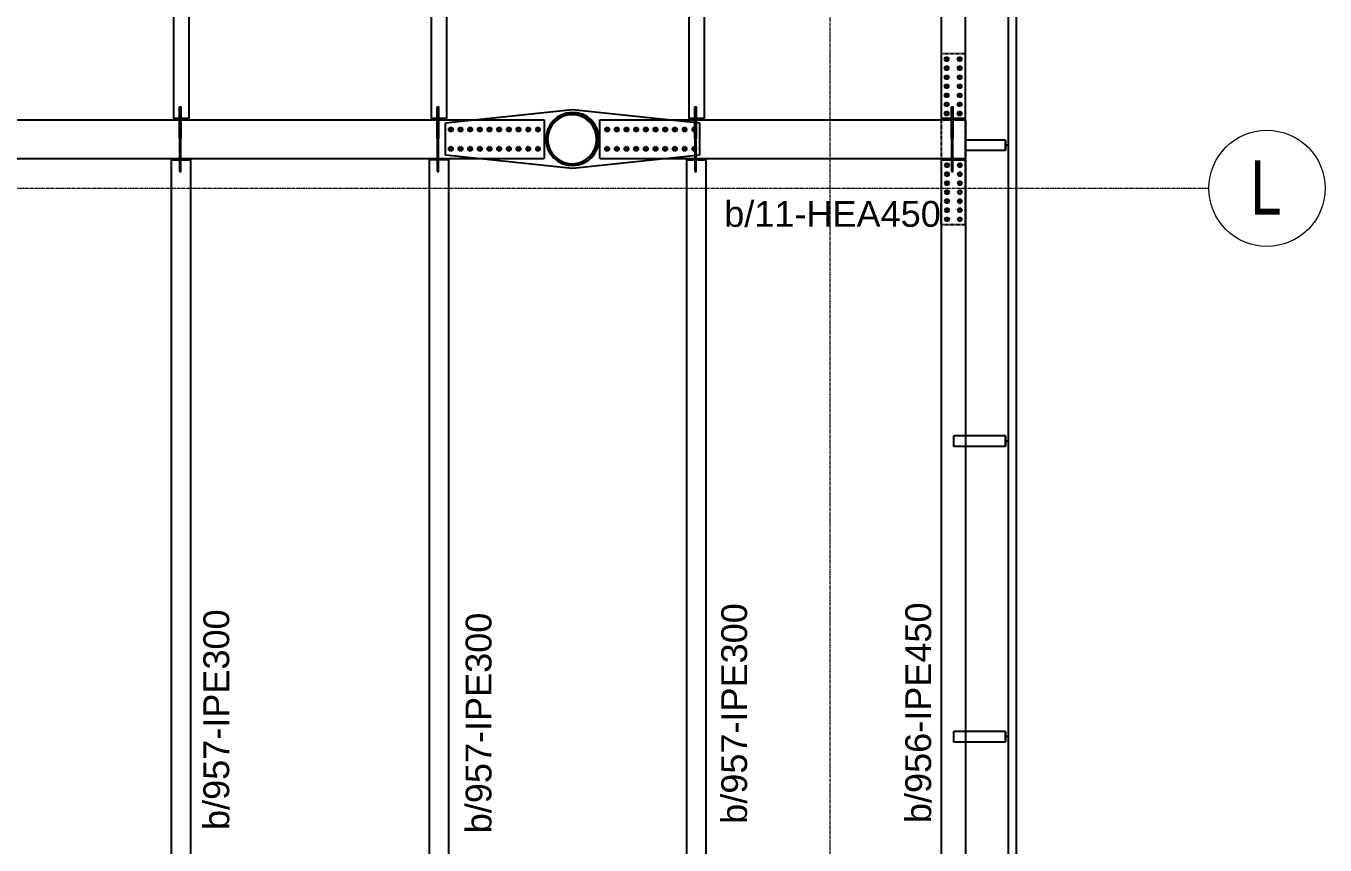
# Model space of a CAD drawing. Header units: millimetres. Extents: x -999 to 93225, y -17477 to 29086.
# Drawn here: x 83162 to 93225, y 12063 to 18407 of the extents above; entities that cross this region are included whole.
import ezdxf
from ezdxf.enums import TextEntityAlignment as Align

# ---------------------------------------------------------------- set-up
doc = ezdxf.new("R2010")
doc.units = ezdxf.units.MM
doc.header["$LTSCALE"] = 0.4
doc.linetypes.add('DXK_LINE_DOT2', pattern=[3.9198, 1.9599, -1.9599])
doc.linetypes.add('Grid Line', pattern=[3.33375, 1.905, -0.47625, 0.47625, -0.47625])
doc.layers.get('0').update_dxf_attribs({"color": 255})
for name, color, linetype, lineweight in [('0-3', 250, 'Continuous', 5), ('E_COLUMNAS-1', 1, 'Continuous', 25), ('E_COLUMNAS-3', 1, 'Continuous', 35), ('E_EJES', 8, 'Continuous', 9), ('E_EJES-1', 8, 'Grid Line', 9), ('E_TEXTO', 3, 'Continuous', 9), ('E_VIGAS-1', 254, 'Continuous', 25), ('E_VIGAS-2', 8, 'Continuous', 25), ('S-COLS-HDLN-1', 52, 'Continuous', 9)]:
    doc.layers.add(name, color=color, linetype=linetype, lineweight=lineweight)
doc.layers.add('P_PLATINA', color=6, linetype='Continuous')
doc.styles.add('Swis721 LtCn BT', font='swisscl.ttf', dxfattribs={"height": 0.42})
doc.styles.add('VERDANA', font='arial.ttf')

# ---------------------------------------------------------------- blocks, each defined once
blk = doc.blocks.new('EST_SFM_VIGA-METALICA-SECCION-C - EST_SFM_VIGA-METALICA-UPN160-1510871-_10_00m_N_E_-NIVEL-3 DOC')
at = {"layer": 'E_VIGAS-1'}
for p, q in [((11.677, 0.018), (-11.69, 0.018)), ((-11.69, -0.047), (11.677, -0.047))]:
    blk.add_line(p, q, dxfattribs=at)
blk = doc.blocks.new('DCTIB_CNI_EST_MOD-1A-FAC_0001_rvt-2-_10_00m_N_E_-NIVEL-3 DOC')
at = {"layer": 'E_VIGAS-1'}
for p, q in [((3.386, 157.954), (3.386, 158.036)), ((3.695, 158.036), (3.386, 158.036)), ((3.695, 158.036), (3.695, 157.954)), ((3.695, 157.954), (3.695, 158.036)), ((3.695, 158.036), (3.695, 158.036)), ((3.695, 158.036), (3.695, 158.008)), ((3.695, 157.998), (3.7, 157.998)), ((3.7, 157.993), (3.695, 157.993)), ((3.7, 157.998), (3.714, 157.998)), ((3.714, 157.993), (3.7, 157.993)), ((3.695, 157.954), (3.386, 157.954)), ((3.695, 157.982), (3.695, 157.954)), ((3.695, 157.954), (3.695, 157.954)), ((3.296, 155.663), (3.296, 155.745)), ((3.695, 155.745), (3.296, 155.745)), ((3.695, 155.745), (3.695, 155.663)), ((3.695, 155.663), (3.695, 155.745)), ((3.695, 155.745), (3.695, 155.745)), ((3.695, 155.745), (3.695, 155.717)), ((3.695, 155.706), (3.7, 155.706)), ((3.7, 155.701), (3.695, 155.701)), ((3.695, 155.691), (3.695, 155.663)), ((3.7, 155.706), (3.714, 155.706)), ((3.714, 155.701), (3.7, 155.701)), ((3.695, 155.663), (3.296, 155.663)), ((3.695, 155.663), (3.695, 155.663)), ((3.296, 153.374), (3.296, 153.456)), ((3.695, 153.456), (3.296, 153.456)), ((3.695, 153.374), (3.296, 153.374)), ((3.695, 153.456), (3.695, 153.374)), ((3.695, 153.374), (3.695, 153.456)), ((3.695, 153.456), (3.695, 153.456)), ((3.695, 153.456), (3.695, 153.428)), ((3.695, 153.418), (3.7, 153.418)), ((3.7, 153.413), (3.695, 153.413)), ((3.695, 153.402), (3.695, 153.374)), ((3.695, 153.374), (3.695, 153.374)), ((3.7, 153.418), (3.714, 153.418)), ((3.714, 153.413), (3.7, 153.413))]:
    blk.add_line(p, q, dxfattribs=at)
for points, knots in [([(3.695, 158.008), (3.695, 158.007), (3.695, 158.006), (3.696, 158.003), (3.696, 158.001), (3.697, 157.999), (3.698, 157.998), (3.7, 157.998), (3.7, 157.998)], [0, 0, 0, 0, 0.142857, 0.285714, 0.428571, 0.571429, 0.785714, 1, 1, 1, 1]), ([(3.7, 157.998), (3.699, 157.998), (3.698, 157.998), (3.697, 158), (3.696, 158.001), (3.696, 158.003), (3.696, 158.004), (3.695, 158.005), (3.695, 158.007), (3.695, 158.008)], [0, 0, 0, 0, 0.285714, 0.428571, 0.571429, 0.678571, 0.732143, 0.785714, 1, 1, 1, 1]), ([(3.695, 157.982), (3.695, 157.983), (3.695, 157.984), (3.696, 157.987), (3.696, 157.989), (3.697, 157.991), (3.698, 157.992), (3.7, 157.993), (3.7, 157.993)], [0, 0, 0, 0, 0.142857, 0.285714, 0.428571, 0.571429, 0.785714, 1, 1, 1, 1]), ([(3.7, 157.993), (3.699, 157.993), (3.698, 157.992), (3.697, 157.991), (3.696, 157.989), (3.696, 157.988), (3.696, 157.987), (3.695, 157.985), (3.695, 157.983), (3.695, 157.982)], [0, 0, 0, 0, 0.285714, 0.428571, 0.571429, 0.678571, 0.732143, 0.785714, 1, 1, 1, 1]), ([(3.695, 155.717), (3.695, 155.716), (3.695, 155.714), (3.696, 155.712), (3.696, 155.71), (3.697, 155.708), (3.698, 155.707), (3.7, 155.706), (3.7, 155.706)], [0, 0, 0, 0, 0.142857, 0.285714, 0.428571, 0.571429, 0.785714, 1, 1, 1, 1]), ([(3.7, 155.706), (3.699, 155.706), (3.698, 155.707), (3.697, 155.708), (3.696, 155.71), (3.696, 155.711), (3.696, 155.712), (3.695, 155.714), (3.695, 155.716), (3.695, 155.717)], [0, 0, 0, 0, 0.285714, 0.428571, 0.571429, 0.678571, 0.732143, 0.785714, 1, 1, 1, 1]), ([(3.695, 155.691), (3.695, 155.691), (3.695, 155.693), (3.696, 155.696), (3.696, 155.698), (3.697, 155.7), (3.698, 155.701), (3.7, 155.701), (3.7, 155.701)], [0, 0, 0, 0, 0.142857, 0.285714, 0.428571, 0.571429, 0.785714, 1, 1, 1, 1]), ([(3.7, 155.701), (3.699, 155.701), (3.698, 155.701), (3.697, 155.699), (3.696, 155.698), (3.696, 155.696), (3.696, 155.695), (3.695, 155.693), (3.695, 155.692), (3.695, 155.691)], [0, 0, 0, 0, 0.285714, 0.428571, 0.571429, 0.678571, 0.732143, 0.785714, 1, 1, 1, 1]), ([(3.695, 153.428), (3.695, 153.428), (3.695, 153.426), (3.696, 153.424), (3.696, 153.421), (3.697, 153.419), (3.698, 153.418), (3.7, 153.418), (3.7, 153.418)], [0, 0, 0, 0, 0.142857, 0.285714, 0.428571, 0.571429, 0.785714, 1, 1, 1, 1]), ([(3.7, 153.418), (3.699, 153.418), (3.698, 153.418), (3.697, 153.42), (3.696, 153.421), (3.696, 153.423), (3.696, 153.424), (3.695, 153.426), (3.695, 153.427), (3.695, 153.428)], [0, 0, 0, 0, 0.285714, 0.428571, 0.571429, 0.678571, 0.732143, 0.785714, 1, 1, 1, 1]), ([(3.695, 153.402), (3.695, 153.403), (3.695, 153.405), (3.696, 153.407), (3.696, 153.409), (3.697, 153.411), (3.698, 153.412), (3.7, 153.413), (3.7, 153.413)], [0, 0, 0, 0, 0.142857, 0.285714, 0.428571, 0.571429, 0.785714, 1, 1, 1, 1]), ([(3.7, 153.413), (3.699, 153.413), (3.698, 153.412), (3.697, 153.411), (3.696, 153.409), (3.696, 153.408), (3.696, 153.407), (3.695, 153.405), (3.695, 153.403), (3.695, 153.402)], [0, 0, 0, 0, 0.285714, 0.428571, 0.571429, 0.678571, 0.732143, 0.785714, 1, 1, 1, 1])]:
    blk.add_open_spline(points, degree=3, knots=knots, dxfattribs=at)
at = {"layer": 'E_VIGAS-1', "rotation": 269.9999999999999}
blk.add_blockref('EST_SFM_VIGA-METALICA-SECCION-C - EST_SFM_VIGA-METALICA-UPN160-1510871-_10_00m_N_E_-NIVEL-3 DOC', (3.762, 153.406), dxfattribs=at)
blk = doc.blocks.new('EST_SFM_VIGA-METALICA-SECCION-H - EST_SFM_VIGA-METALICA_HEA450-2791450-_10_00m_N_E_-NIVEL-3 DOC')
at = {"layer": 'E_VIGAS-2'}
for p, q in [((-4.634, -0.15), (-4.634, 0.15)), ((-4.634, 0.15), (4.634, 0.15)), ((4.634, 0.15), (4.634, -0.15)), ((-4.634, -0.15), (4.634, -0.15))]:
    blk.add_line(p, q, dxfattribs=at)
blk = doc.blocks.new('EST_SCM_COLUMNA-METALICA-SECCION-CIRCULAR - EST_SCM_COLUMNA-TUBULAR-CIRCULAR_PTEØ_16__e_12_7mm-V45-_10_00m_N_E_-NIVEL-3 DOC')
at = {"layer": 'S-COLS-HDLN-1'}
h = blk.add_hatch(dxfattribs=at)
h.set_pattern_fill('FP_14', color=256, style=0, pattern_type=2)
h.set_pattern_definition([(225, (158.043, -0.338), (0.15909903, -0.15909903), [])])
h.paths.add_polyline_path([(0.203, 0), (0.197, 0.049), (0.18, 0.094), (0.15, 0.137), (0.115, 0.167), (0.068, 0.191), (0.02, 0.202), (-0.024, 0.202), (-0.072, 0.19), (-0.115, 0.167), (-0.152, 0.135), (-0.182, 0.089), (-0.198, 0.046), (-0.203, 0), (-0.197, -0.049), (-0.18, -0.094), (-0.15, -0.137), (-0.115, -0.167), (-0.072, -0.19), (-0.02, -0.202), (0.024, -0.202), (0.072, -0.19), (0.115, -0.167), (0.152, -0.135), (0.182, -0.089), (0.198, -0.046)])
h.paths.add_polyline_path([(0.19, 0), (0.185, -0.046), (0.169, -0.089), (0.143, -0.126), (0.108, -0.157), (0.068, -0.178), (0.02, -0.189), (-0.024, -0.189), (-0.068, -0.178), (-0.108, -0.157), (-0.143, -0.126), (-0.169, -0.089), (-0.185, -0.046), (-0.191, 0), (-0.184, 0.049), (-0.165, 0.094), (-0.143, 0.126), (-0.108, 0.157), (-0.068, 0.178), (-0.02, 0.189), (0.024, 0.189), (0.072, 0.176), (0.108, 0.157), (0.143, 0.126), (0.169, 0.089), (0.185, 0.046)])
at = {"layer": 'E_COLUMNAS-1'}
for radius, start, end in [(0.203, 360, 180), (0.19, 0, 180), (0.203, 180, 360), (0.19, 180, 0)]:
    blk.add_arc((0, 0), radius, start, end, dxfattribs=at)
blk = doc.blocks.new('Grid - CNI_NOMBRE EJES-372759-_10_00m_N_E_-NIVEL-3 DOC')
at = {"layer": 'E_EJES'}
blk.add_circle((0, 0), 0.003, dxfattribs=at)
blk = doc.blocks.new('Bolt-72574620-1925 - 1471')
at = {"color": 253, "linetype": 'Continuous'}
for p, q in [((95980, 23644), (95995, 23653)), ((95995, 23653), (96010, 23644)), ((96055, 23644), (96070, 23653)), ((96070, 23653), (96085, 23644)), ((96130, 23644), (96145, 23653)), ((96145, 23653), (96160, 23644)), ((96205, 23644), (96220, 23653)), ((96220, 23653), (96235, 23644)), ((96280, 23644), (96295, 23653)), ((96295, 23653), (96310, 23644)), ((96355, 23644), (96370, 23653)), ((96370, 23653), (96385, 23644)), ((96430, 23644), (96445, 23653)), ((96445, 23653), (96460, 23644)), ((96505, 23644), (96520, 23653)), ((96520, 23653), (96535, 23644)), ((96580, 23644), (96595, 23653)), ((96595, 23653), (96610, 23644)), ((96655, 23644), (96670, 23653)), ((96670, 23653), (96685, 23644)), ((95980, 23627), (95980, 23644)), ((95995, 23618), (95980, 23627)), ((96010, 23627), (95995, 23618)), ((96010, 23644), (96010, 23627)), ((96055, 23627), (96055, 23644)), ((96070, 23618), (96055, 23627)), ((96085, 23627), (96070, 23618)), ((96085, 23644), (96085, 23627)), ((96130, 23627), (96130, 23644)), ((96145, 23618), (96130, 23627)), ((96160, 23627), (96145, 23618)), ((96160, 23644), (96160, 23627)), ((96205, 23627), (96205, 23644)), ((96220, 23618), (96205, 23627)), ((96235, 23627), (96220, 23618)), ((96235, 23644), (96235, 23627)), ((96280, 23627), (96280, 23644)), ((96295, 23618), (96280, 23627)), ((96310, 23627), (96295, 23618)), ((96310, 23644), (96310, 23627)), ((96355, 23627), (96355, 23644)), ((96370, 23618), (96355, 23627)), ((96385, 23627), (96370, 23618)), ((96385, 23644), (96385, 23627)), ((96430, 23627), (96430, 23644)), ((96445, 23618), (96430, 23627)), ((96460, 23627), (96445, 23618)), ((96460, 23644), (96460, 23627)), ((96505, 23627), (96505, 23644)), ((96520, 23618), (96505, 23627)), ((96535, 23627), (96520, 23618)), ((96535, 23644), (96535, 23627)), ((96580, 23627), (96580, 23644)), ((96595, 23618), (96580, 23627)), ((96610, 23627), (96595, 23618)), ((96610, 23644), (96610, 23627)), ((96655, 23627), (96655, 23644)), ((96670, 23618), (96655, 23627)), ((96685, 23627), (96670, 23618)), ((96685, 23644), (96685, 23627)), ((95980, 23494), (95995, 23503)), ((95980, 23477), (95980, 23494)), ((95995, 23468), (95980, 23477)), ((95995, 23503), (96010, 23494)), ((96010, 23477), (95995, 23468)), ((96010, 23494), (96010, 23477)), ((96055, 23494), (96070, 23503)), ((96055, 23477), (96055, 23494)), ((96070, 23468), (96055, 23477)), ((96070, 23503), (96085, 23494)), ((96085, 23477), (96070, 23468)), ((96085, 23494), (96085, 23477)), ((96130, 23494), (96145, 23503)), ((96130, 23477), (96130, 23494)), ((96145, 23468), (96130, 23477)), ((96145, 23503), (96160, 23494)), ((96160, 23477), (96145, 23468)), ((96160, 23494), (96160, 23477)), ((96205, 23494), (96220, 23503)), ((96205, 23477), (96205, 23494)), ((96220, 23468), (96205, 23477)), ((96220, 23503), (96235, 23494)), ((96235, 23477), (96220, 23468)), ((96235, 23494), (96235, 23477)), ((96280, 23494), (96295, 23503)), ((96280, 23477), (96280, 23494)), ((96295, 23468), (96280, 23477)), ((96295, 23503), (96310, 23494)), ((96310, 23477), (96295, 23468)), ((96310, 23494), (96310, 23477)), ((96355, 23494), (96370, 23503)), ((96355, 23477), (96355, 23494)), ((96370, 23468), (96355, 23477)), ((96370, 23503), (96385, 23494)), ((96385, 23477), (96370, 23468)), ((96385, 23494), (96385, 23477)), ((96430, 23494), (96445, 23503)), ((96430, 23477), (96430, 23494)), ((96445, 23468), (96430, 23477)), ((96445, 23503), (96460, 23494)), ((96460, 23477), (96445, 23468)), ((96460, 23494), (96460, 23477)), ((96505, 23494), (96520, 23503)), ((96505, 23477), (96505, 23494)), ((96520, 23468), (96505, 23477)), ((96520, 23503), (96535, 23494)), ((96535, 23477), (96520, 23468)), ((96535, 23494), (96535, 23477)), ((96580, 23494), (96595, 23503)), ((96580, 23477), (96580, 23494)), ((96595, 23468), (96580, 23477)), ((96595, 23503), (96610, 23494)), ((96610, 23477), (96595, 23468)), ((96610, 23494), (96610, 23477)), ((96655, 23494), (96670, 23503)), ((96655, 23477), (96655, 23494)), ((96670, 23468), (96655, 23477)), ((96670, 23503), (96685, 23494)), ((96685, 23477), (96670, 23468)), ((96685, 23494), (96685, 23477))]:
    blk.add_line(p, q, dxfattribs=at)
for centre, radius, start, end in [((95995, 23636), 11.5, 18, 198), ((95995, 23636), 11.5, 198, 18), ((95995, 23636), 10, 90, 270), ((95995, 23636), 10, 270, 90), ((96070, 23636), 11.5, 18, 198), ((96070, 23636), 11.5, 198, 18), ((96070, 23636), 10, 90, 270), ((96070, 23636), 10, 270, 90), ((96145, 23636), 11.5, 18, 198), ((96145, 23636), 11.5, 198, 18), ((96145, 23636), 10, 90, 270), ((96145, 23636), 10, 270, 90), ((96220, 23636), 11.5, 18, 198), ((96220, 23636), 11.5, 198, 18), ((96220, 23636), 10, 90, 270), ((96220, 23636), 10, 270, 90), ((96295, 23636), 11.5, 18, 198), ((96295, 23636), 11.5, 198, 18), ((96295, 23636), 10, 90, 270), ((96295, 23636), 10, 270, 90), ((96370, 23636), 11.5, 18, 198), ((96370, 23636), 11.5, 198, 18), ((96370, 23636), 10, 90, 270), ((96370, 23636), 10, 270, 90), ((96445, 23636), 11.5, 18, 198), ((96445, 23636), 11.5, 198, 18), ((96445, 23636), 10, 90, 270), ((96445, 23636), 10, 270, 90), ((96520, 23636), 11.5, 18, 198), ((96520, 23636), 11.5, 198, 18), ((96520, 23636), 10, 90, 270), ((96520, 23636), 10, 270, 90), ((96595, 23636), 11.5, 18, 198), ((96595, 23636), 11.5, 198, 18), ((96595, 23636), 10, 90, 270), ((96595, 23636), 10, 270, 90), ((96670, 23636), 11.5, 18, 198), ((96670, 23636), 11.5, 198, 18), ((96670, 23636), 10, 90, 270), ((96670, 23636), 10, 270, 90), ((95995, 23486), 11.5, 18, 198), ((95995, 23486), 11.5, 198, 18), ((95995, 23486), 10, 90, 270), ((95995, 23486), 10, 270, 90), ((96070, 23486), 11.5, 18, 198), ((96070, 23486), 11.5, 198, 18), ((96070, 23486), 10, 90, 270), ((96070, 23486), 10, 270, 90), ((96145, 23486), 11.5, 18, 198), ((96145, 23486), 11.5, 198, 18), ((96145, 23486), 10, 90, 270), ((96145, 23486), 10, 270, 90), ((96220, 23486), 11.5, 18, 198), ((96220, 23486), 11.5, 198, 18), ((96220, 23486), 10, 90, 270), ((96220, 23486), 10, 270, 90), ((96295, 23486), 11.5, 18, 198), ((96295, 23486), 11.5, 198, 18), ((96295, 23486), 10, 90, 270), ((96295, 23486), 10, 270, 90), ((96370, 23486), 11.5, 18, 198), ((96370, 23486), 11.5, 198, 18), ((96370, 23486), 10, 90, 270), ((96370, 23486), 10, 270, 90), ((96445, 23486), 11.5, 18, 198), ((96445, 23486), 11.5, 198, 18), ((96445, 23486), 10, 90, 270), ((96445, 23486), 10, 270, 90), ((96520, 23486), 11.5, 18, 198), ((96520, 23486), 11.5, 198, 18), ((96520, 23486), 10, 90, 270), ((96520, 23486), 10, 270, 90), ((96595, 23486), 11.5, 18, 198), ((96595, 23486), 11.5, 198, 18), ((96595, 23486), 10, 90, 270), ((96595, 23486), 10, 270, 90), ((96670, 23486), 11.5, 18, 198), ((96670, 23486), 11.5, 198, 18), ((96670, 23486), 10, 90, 270), ((96670, 23486), 10, 270, 90)]:
    blk.add_arc(centre, radius, start, end, dxfattribs=at)
blk = doc.blocks.new('Part-72574620-1920 - 1471')
at = {"color": 253, "linetype": 'Continuous'}
for p, q in [((94744, 23686), (95727, 23790)), ((95727, 23790), (96710, 23686)), ((94744, 23436), (94744, 23686)), ((96710, 23686), (96710, 23436)), ((95727, 23334), (94744, 23436)), ((96710, 23436), (95727, 23334))]:
    blk.add_line(p, q, dxfattribs=at)
for start, end in [(80, 260), (260, 80)]:
    blk.add_arc((95727, 23562), 206, start, end, dxfattribs=at)
blk = doc.blocks.new('Bolt-72574620-1926 - 1471')
at = {"color": 253, "linetype": 'Continuous'}
for p, q in [((94769, 23644), (94784, 23653)), ((94784, 23653), (94799, 23644)), ((94844, 23644), (94859, 23653)), ((94859, 23653), (94874, 23644)), ((94919, 23644), (94934, 23653)), ((94934, 23653), (94949, 23644)), ((94994, 23644), (95009, 23653)), ((95009, 23653), (95024, 23644)), ((95069, 23644), (95084, 23653)), ((95084, 23653), (95099, 23644)), ((95144, 23644), (95159, 23653)), ((95159, 23653), (95174, 23644)), ((95219, 23644), (95234, 23653)), ((95234, 23653), (95249, 23644)), ((95294, 23644), (95309, 23653)), ((95309, 23653), (95324, 23644)), ((95369, 23644), (95384, 23653)), ((95384, 23653), (95399, 23644)), ((95444, 23644), (95459, 23653)), ((95459, 23653), (95474, 23644)), ((94769, 23627), (94769, 23644)), ((94784, 23618), (94769, 23627)), ((94799, 23627), (94784, 23618)), ((94799, 23644), (94799, 23627)), ((94844, 23627), (94844, 23644)), ((94859, 23618), (94844, 23627)), ((94874, 23627), (94859, 23618)), ((94874, 23644), (94874, 23627)), ((94919, 23627), (94919, 23644)), ((94934, 23618), (94919, 23627)), ((94949, 23627), (94934, 23618)), ((94949, 23644), (94949, 23627)), ((94994, 23627), (94994, 23644)), ((95009, 23618), (94994, 23627)), ((95024, 23627), (95009, 23618)), ((95024, 23644), (95024, 23627)), ((95069, 23627), (95069, 23644)), ((95084, 23618), (95069, 23627)), ((95099, 23627), (95084, 23618)), ((95099, 23644), (95099, 23627)), ((95144, 23627), (95144, 23644)), ((95159, 23618), (95144, 23627)), ((95174, 23627), (95159, 23618)), ((95174, 23644), (95174, 23627)), ((95219, 23627), (95219, 23644)), ((95234, 23618), (95219, 23627)), ((95249, 23627), (95234, 23618)), ((95249, 23644), (95249, 23627)), ((95294, 23627), (95294, 23644)), ((95309, 23618), (95294, 23627)), ((95324, 23627), (95309, 23618)), ((95324, 23644), (95324, 23627)), ((95369, 23627), (95369, 23644)), ((95384, 23618), (95369, 23627)), ((95399, 23627), (95384, 23618)), ((95399, 23644), (95399, 23627)), ((95444, 23627), (95444, 23644)), ((95459, 23618), (95444, 23627)), ((95474, 23627), (95459, 23618)), ((95474, 23644), (95474, 23627)), ((94769, 23494), (94784, 23503)), ((94769, 23477), (94769, 23494)), ((94784, 23468), (94769, 23477)), ((94784, 23503), (94799, 23494)), ((94799, 23477), (94784, 23468)), ((94799, 23494), (94799, 23477)), ((94844, 23494), (94859, 23503)), ((94844, 23477), (94844, 23494)), ((94859, 23468), (94844, 23477)), ((94859, 23503), (94874, 23494)), ((94874, 23477), (94859, 23468)), ((94874, 23494), (94874, 23477)), ((94919, 23494), (94934, 23503)), ((94919, 23477), (94919, 23494)), ((94934, 23468), (94919, 23477)), ((94934, 23503), (94949, 23494)), ((94949, 23477), (94934, 23468)), ((94949, 23494), (94949, 23477)), ((94994, 23494), (95009, 23503)), ((94994, 23477), (94994, 23494)), ((95009, 23468), (94994, 23477)), ((95009, 23503), (95024, 23494)), ((95024, 23477), (95009, 23468)), ((95024, 23494), (95024, 23477)), ((95069, 23494), (95084, 23503)), ((95069, 23477), (95069, 23494)), ((95084, 23468), (95069, 23477)), ((95084, 23503), (95099, 23494)), ((95099, 23477), (95084, 23468)), ((95099, 23494), (95099, 23477)), ((95144, 23494), (95159, 23503)), ((95144, 23477), (95144, 23494)), ((95159, 23468), (95144, 23477)), ((95159, 23503), (95174, 23494)), ((95174, 23477), (95159, 23468)), ((95174, 23494), (95174, 23477)), ((95219, 23494), (95234, 23503)), ((95219, 23477), (95219, 23494)), ((95234, 23468), (95219, 23477)), ((95234, 23503), (95249, 23494)), ((95249, 23477), (95234, 23468)), ((95249, 23494), (95249, 23477)), ((95294, 23494), (95309, 23503)), ((95294, 23477), (95294, 23494)), ((95309, 23468), (95294, 23477)), ((95309, 23503), (95324, 23494)), ((95324, 23477), (95309, 23468)), ((95324, 23494), (95324, 23477)), ((95369, 23494), (95384, 23503)), ((95369, 23477), (95369, 23494)), ((95384, 23468), (95369, 23477)), ((95384, 23503), (95399, 23494)), ((95399, 23477), (95384, 23468)), ((95399, 23494), (95399, 23477)), ((95444, 23494), (95459, 23503)), ((95444, 23477), (95444, 23494)), ((95459, 23468), (95444, 23477)), ((95459, 23503), (95474, 23494)), ((95474, 23477), (95459, 23468)), ((95474, 23494), (95474, 23477))]:
    blk.add_line(p, q, dxfattribs=at)
for centre, radius, start, end in [((94784, 23636), 11.5, 18.0041, 198.0041), ((94784, 23636), 11.5, 198.0041, 18.0041), ((94784, 23636), 10, 90.0041, 270.0041), ((94784, 23636), 10, 270.0041, 90.0041), ((94859, 23636), 11.5, 18.0041, 198.0041), ((94859, 23636), 11.5, 198.0041, 18.0041), ((94859, 23636), 10, 90.0041, 270.0041), ((94859, 23636), 10, 270.0041, 90.0041), ((94934, 23636), 11.5, 18.0041, 198.0041), ((94934, 23636), 11.5, 198.0041, 18.0041), ((94934, 23636), 10, 90.0041, 270.0041), ((94934, 23636), 10, 270.0041, 90.0041), ((95009, 23636), 11.5, 18.0041, 198.0041), ((95009, 23636), 11.5, 198.0041, 18.0041), ((95009, 23636), 10, 90.0041, 270.0041), ((95009, 23636), 10, 270.0041, 90.0041), ((95084, 23636), 11.5, 18.0041, 198.0041), ((95084, 23636), 11.5, 198.0041, 18.0041), ((95084, 23636), 10, 90.0041, 270.0041), ((95084, 23636), 10, 270.0041, 90.0041), ((95159, 23636), 11.5, 18.0041, 198.0041), ((95159, 23636), 11.5, 198.0041, 18.0041), ((95159, 23636), 10, 90.0041, 270.0041), ((95159, 23636), 10, 270.0041, 90.0041), ((95234, 23636), 11.5, 18.0041, 198.0041), ((95234, 23636), 11.5, 198.0041, 18.0041), ((95234, 23636), 10, 90.0041, 270.0041), ((95234, 23636), 10, 270.0041, 90.0041), ((95309, 23636), 11.5, 18.0041, 198.0041), ((95309, 23636), 11.5, 198.0041, 18.0041), ((95309, 23636), 10, 90.0041, 270.0041), ((95309, 23636), 10, 270.0041, 90.0041), ((95384, 23636), 11.5, 18.0041, 198.0041), ((95384, 23636), 11.5, 198.0041, 18.0041), ((95384, 23636), 10, 90.0041, 270.0041), ((95384, 23636), 10, 270.0041, 90.0041), ((95459, 23636), 11.5, 18.0041, 198.0041), ((95459, 23636), 11.5, 198.0041, 18.0041), ((95459, 23636), 10, 90.0041, 270.0041), ((95459, 23636), 10, 270.0041, 90.0041), ((94784, 23486), 11.5, 18.0041, 198.0041), ((94784, 23486), 11.5, 198.0041, 18.0041), ((94784, 23486), 10, 90.0041, 270.0041), ((94784, 23486), 10, 270.0041, 90.0041), ((94859, 23486), 11.5, 18.0041, 198.0041), ((94859, 23486), 11.5, 198.0041, 18.0041), ((94859, 23486), 10, 90.0041, 270.0041), ((94859, 23486), 10, 270.0041, 90.0041), ((94934, 23486), 11.5, 18.0041, 198.0041), ((94934, 23486), 11.5, 198.0041, 18.0041), ((94934, 23486), 10, 90.0041, 270.0041), ((94934, 23486), 10, 270.0041, 90.0041), ((95009, 23486), 11.5, 18.0041, 198.0041), ((95009, 23486), 11.5, 198.0041, 18.0041), ((95009, 23486), 10, 90.0041, 270.0041), ((95009, 23486), 10, 270.0041, 90.0041), ((95084, 23486), 11.5, 18.0041, 198.0041), ((95084, 23486), 11.5, 198.0041, 18.0041), ((95084, 23486), 10, 90.0041, 270.0041), ((95084, 23486), 10, 270.0041, 90.0041), ((95159, 23486), 11.5, 18.0041, 198.0041), ((95159, 23486), 11.5, 198.0041, 18.0041), ((95159, 23486), 10, 90.0041, 270.0041), ((95159, 23486), 10, 270.0041, 90.0041), ((95234, 23486), 11.5, 18.0041, 198.0041), ((95234, 23486), 11.5, 198.0041, 18.0041), ((95234, 23486), 10, 90.0041, 270.0041), ((95234, 23486), 10, 270.0041, 90.0041), ((95309, 23486), 11.5, 18.0041, 198.0041), ((95309, 23486), 11.5, 198.0041, 18.0041), ((95309, 23486), 10, 90.0041, 270.0041), ((95309, 23486), 10, 270.0041, 90.0041), ((95384, 23486), 11.5, 18.0041, 198.0041), ((95384, 23486), 11.5, 198.0041, 18.0041), ((95384, 23486), 10, 90.0041, 270.0041), ((95384, 23486), 10, 270.0041, 90.0041), ((95459, 23486), 11.5, 18.0041, 198.0041), ((95459, 23486), 11.5, 198.0041, 18.0041), ((95459, 23486), 10, 90.0041, 270.0041), ((95459, 23486), 10, 270.0041, 90.0041)]:
    blk.add_arc(centre, radius, start, end, dxfattribs=at)
blk = doc.blocks.new('Bolt-72574620-2383 - 1471')
at = {"color": 253, "linetype": 'Continuous'}
for p, q in [((98609, 24180), (98617, 24195)), ((98617, 24165), (98609, 24180)), ((98617, 24195), (98635, 24195)), ((98635, 24165), (98617, 24165)), ((98635, 24195), (98643, 24180)), ((98643, 24180), (98635, 24165)), ((98709, 24180), (98717, 24195)), ((98717, 24165), (98709, 24180)), ((98717, 24195), (98735, 24195)), ((98735, 24165), (98717, 24165)), ((98735, 24195), (98743, 24180)), ((98743, 24180), (98735, 24165)), ((98609, 24110), (98617, 24125)), ((98617, 24095), (98609, 24110)), ((98609, 24040), (98617, 24055)), ((98617, 24125), (98635, 24125)), ((98635, 24095), (98617, 24095)), ((98617, 24055), (98635, 24055)), ((98635, 24125), (98643, 24110)), ((98643, 24110), (98635, 24095)), ((98635, 24055), (98643, 24040)), ((98709, 24110), (98717, 24125)), ((98717, 24095), (98709, 24110)), ((98709, 24040), (98717, 24055)), ((98717, 24125), (98735, 24125)), ((98735, 24095), (98717, 24095)), ((98717, 24055), (98735, 24055)), ((98735, 24125), (98743, 24110)), ((98743, 24110), (98735, 24095)), ((98735, 24055), (98743, 24040)), ((98617, 24025), (98609, 24040)), ((98609, 23970), (98617, 23985)), ((98617, 23955), (98609, 23970)), ((98635, 24025), (98617, 24025)), ((98617, 23985), (98635, 23985)), ((98635, 23955), (98617, 23955)), ((98643, 24040), (98635, 24025)), ((98635, 23985), (98643, 23970)), ((98643, 23970), (98635, 23955)), ((98717, 24025), (98709, 24040)), ((98709, 23970), (98717, 23985)), ((98717, 23955), (98709, 23970)), ((98735, 24025), (98717, 24025)), ((98717, 23985), (98735, 23985)), ((98735, 23955), (98717, 23955)), ((98743, 24040), (98735, 24025)), ((98735, 23985), (98743, 23970)), ((98743, 23970), (98735, 23955)), ((98609, 23900), (98617, 23915)), ((98617, 23885), (98609, 23900)), ((98617, 23915), (98635, 23915)), ((98635, 23885), (98617, 23885)), ((98635, 23915), (98643, 23900)), ((98643, 23900), (98635, 23885)), ((98709, 23900), (98717, 23915)), ((98717, 23885), (98709, 23900)), ((98717, 23915), (98735, 23915)), ((98735, 23885), (98717, 23885)), ((98735, 23915), (98743, 23900)), ((98743, 23900), (98735, 23885)), ((98609, 23830), (98617, 23845)), ((98617, 23815), (98609, 23830)), ((98609, 23760), (98617, 23775)), ((98617, 23745), (98609, 23760)), ((98617, 23845), (98635, 23845)), ((98635, 23815), (98617, 23815)), ((98617, 23775), (98635, 23775)), ((98635, 23845), (98643, 23830)), ((98643, 23830), (98635, 23815)), ((98635, 23775), (98643, 23760)), ((98643, 23760), (98635, 23745)), ((98709, 23830), (98717, 23845)), ((98717, 23815), (98709, 23830)), ((98709, 23760), (98717, 23775)), ((98717, 23745), (98709, 23760)), ((98717, 23845), (98735, 23845)), ((98735, 23815), (98717, 23815)), ((98717, 23775), (98735, 23775)), ((98735, 23845), (98743, 23830)), ((98743, 23830), (98735, 23815)), ((98735, 23775), (98743, 23760)), ((98743, 23760), (98735, 23745)), ((98635, 23745), (98617, 23745)), ((98735, 23745), (98717, 23745))]:
    blk.add_line(p, q, dxfattribs=at)
for centre, radius, start, end in [((98626, 24180), 11, 108.0021, 288.0021), ((98626, 24180), 10, 0.0021, 180.0021), ((98626, 24180), 10, 180.0021, 0.0021), ((98626, 24180), 11, 288.0021, 108.0021), ((98726, 24180), 11, 108.0021, 288.0021), ((98726, 24180), 10, 0.0021, 180.0021), ((98726, 24180), 10, 180.0021, 0.0021), ((98726, 24180), 11, 288.0021, 108.0021), ((98626, 24110), 11, 108.0021, 288.0021), ((98626, 24040), 11, 108.0021, 288.0021), ((98626, 24110), 10, 0.0021, 180.0021), ((98626, 24110), 10, 180.0021, 0.0021), ((98626, 24110), 11, 288.0021, 108.0021), ((98626, 24040), 11, 288.0021, 108.0021), ((98726, 24110), 11, 108.0021, 288.0021), ((98726, 24040), 11, 108.0021, 288.0021), ((98726, 24110), 10, 0.0021, 180.0021), ((98726, 24110), 10, 180.0021, 0.0021), ((98726, 24110), 11, 288.0021, 108.0021), ((98726, 24040), 11, 288.0021, 108.0021), ((98626, 23970), 11, 108.0021, 288.0021), ((98626, 24040), 10, 0.0021, 180.0021), ((98626, 24040), 10, 180.0021, 0.0021), ((98626, 23970), 10, 0.0021, 180.0021), ((98626, 23970), 10, 180.0021, 0.0021), ((98626, 23970), 11, 288.0021, 108.0021), ((98726, 23970), 11, 108.0021, 288.0021), ((98726, 24040), 10, 0.0021, 180.0021), ((98726, 24040), 10, 180.0021, 0.0021), ((98726, 23970), 10, 0.0021, 180.0021), ((98726, 23970), 10, 180.0021, 0.0021), ((98726, 23970), 11, 288.0021, 108.0021), ((98626, 23900), 11, 108.0021, 288.0021), ((98626, 23900), 10, 0.0021, 180.0021), ((98626, 23900), 10, 180.0021, 0.0021), ((98626, 23900), 11, 288.0021, 108.0021), ((98726, 23900), 11, 108.0021, 288.0021), ((98726, 23900), 10, 0.0021, 180.0021), ((98726, 23900), 10, 180.0021, 0.0021), ((98726, 23900), 11, 288.0021, 108.0021), ((98626, 23830), 11, 108.0021, 288.0021), ((98626, 23760), 11, 108.0021, 288.0021), ((98626, 23830), 10, 0.0021, 180.0021), ((98626, 23830), 10, 180.0021, 0.0021), ((98626, 23760), 10, 0.0021, 180.0021), ((98626, 23760), 10, 180.0021, 0.0021), ((98626, 23830), 11, 288.0021, 108.0021), ((98626, 23760), 11, 288.0021, 108.0021), ((98726, 23830), 11, 108.0021, 288.0021), ((98726, 23760), 11, 108.0021, 288.0021), ((98726, 23830), 10, 0.0021, 180.0021), ((98726, 23830), 10, 180.0021, 0.0021), ((98726, 23760), 10, 0.0021, 180.0021), ((98726, 23760), 10, 180.0021, 0.0021), ((98726, 23830), 11, 288.0021, 108.0021), ((98726, 23760), 11, 288.0021, 108.0021)]:
    blk.add_arc(centre, radius, start, end, dxfattribs=at)
blk = doc.blocks.new('Bolt-72574620-2384 - 1471')
at = {"color": 253, "linetype": 'Continuous'}
for p, q in [((98610, 23360), (98618, 23375)), ((98618, 23345), (98610, 23360)), ((98618, 23375), (98636, 23375)), ((98636, 23375), (98644, 23360)), ((98644, 23360), (98636, 23345)), ((98710, 23360), (98718, 23375)), ((98718, 23345), (98710, 23360)), ((98718, 23375), (98736, 23375)), ((98736, 23375), (98744, 23360)), ((98744, 23360), (98736, 23345)), ((98610, 23290), (98618, 23305)), ((98618, 23275), (98610, 23290)), ((98636, 23345), (98618, 23345)), ((98618, 23305), (98636, 23305)), ((98636, 23275), (98618, 23275)), ((98636, 23305), (98644, 23290)), ((98644, 23290), (98636, 23275)), ((98710, 23290), (98718, 23305)), ((98718, 23275), (98710, 23290)), ((98736, 23345), (98718, 23345)), ((98718, 23305), (98736, 23305)), ((98736, 23275), (98718, 23275)), ((98736, 23305), (98744, 23290)), ((98744, 23290), (98736, 23275)), ((98610, 23220), (98618, 23235)), ((98618, 23205), (98610, 23220)), ((98610, 23150), (98618, 23165)), ((98618, 23135), (98610, 23150)), ((98618, 23235), (98636, 23235)), ((98636, 23205), (98618, 23205)), ((98618, 23165), (98636, 23165)), ((98636, 23235), (98644, 23220)), ((98644, 23220), (98636, 23205)), ((98636, 23165), (98644, 23150)), ((98644, 23150), (98636, 23135)), ((98710, 23220), (98718, 23235)), ((98718, 23205), (98710, 23220)), ((98710, 23150), (98718, 23165)), ((98718, 23135), (98710, 23150)), ((98718, 23235), (98736, 23235)), ((98736, 23205), (98718, 23205)), ((98718, 23165), (98736, 23165)), ((98736, 23235), (98744, 23220)), ((98744, 23220), (98736, 23205)), ((98736, 23165), (98744, 23150)), ((98744, 23150), (98736, 23135)), ((98610, 23080), (98618, 23095)), ((98618, 23065), (98610, 23080)), ((98636, 23135), (98618, 23135)), ((98618, 23095), (98636, 23095)), ((98636, 23065), (98618, 23065)), ((98636, 23095), (98644, 23080)), ((98644, 23080), (98636, 23065)), ((98710, 23080), (98718, 23095)), ((98718, 23065), (98710, 23080)), ((98736, 23135), (98718, 23135)), ((98718, 23095), (98736, 23095)), ((98736, 23065), (98718, 23065)), ((98736, 23095), (98744, 23080)), ((98744, 23080), (98736, 23065)), ((98610, 23010), (98618, 23025)), ((98618, 22995), (98610, 23010)), ((98610, 22940), (98618, 22955)), ((98618, 23025), (98636, 23025)), ((98636, 22995), (98618, 22995)), ((98618, 22955), (98636, 22955)), ((98636, 23025), (98644, 23010)), ((98644, 23010), (98636, 22995)), ((98636, 22955), (98644, 22940)), ((98710, 23010), (98718, 23025)), ((98718, 22995), (98710, 23010)), ((98710, 22940), (98718, 22955)), ((98718, 23025), (98736, 23025)), ((98736, 22995), (98718, 22995)), ((98718, 22955), (98736, 22955)), ((98736, 23025), (98744, 23010)), ((98744, 23010), (98736, 22995)), ((98736, 22955), (98744, 22940)), ((98618, 22925), (98610, 22940)), ((98636, 22925), (98618, 22925)), ((98644, 22940), (98636, 22925)), ((98718, 22925), (98710, 22940)), ((98736, 22925), (98718, 22925)), ((98744, 22940), (98736, 22925))]:
    blk.add_line(p, q, dxfattribs=at)
for centre, radius, start, end in [((98627, 23360), 11, 108, 288), ((98627, 23360), 10, 0, 180), ((98627, 23360), 10, 180, 0), ((98627, 23360), 11, 288, 108), ((98727, 23360), 11, 108, 288), ((98727, 23360), 10, 0, 180), ((98727, 23360), 10, 180, 0), ((98727, 23360), 11, 288, 108), ((98627, 23290), 11, 108, 288), ((98627, 23290), 10, 0, 180), ((98627, 23290), 10, 180, 0), ((98627, 23290), 11, 288, 108), ((98727, 23290), 11, 108, 288), ((98727, 23290), 10, 0, 180), ((98727, 23290), 10, 180, 0), ((98727, 23290), 11, 288, 108), ((98627, 23220), 11, 108, 288), ((98627, 23150), 11, 108, 288), ((98627, 23220), 10, 0, 180), ((98627, 23220), 10, 180, 0), ((98627, 23150), 10, 0, 180), ((98627, 23150), 10, 180, 0), ((98627, 23220), 11, 288, 108), ((98627, 23150), 11, 288, 108), ((98727, 23220), 11, 108, 288), ((98727, 23150), 11, 108, 288), ((98727, 23220), 10, 0, 180), ((98727, 23220), 10, 180, 0), ((98727, 23150), 10, 0, 180), ((98727, 23150), 10, 180, 0), ((98727, 23220), 11, 288, 108), ((98727, 23150), 11, 288, 108), ((98627, 23080), 11, 108, 288), ((98627, 23080), 10, 0, 180), ((98627, 23080), 10, 180, 0), ((98627, 23080), 11, 288, 108), ((98727, 23080), 11, 108, 288), ((98727, 23080), 10, 0, 180), ((98727, 23080), 10, 180, 0), ((98727, 23080), 11, 288, 108), ((98627, 23010), 11, 108, 288), ((98627, 22940), 11, 108, 288), ((98627, 23010), 10, 0, 180), ((98627, 23010), 10, 180, 0), ((98627, 22940), 10, 0, 180), ((98627, 23010), 11, 288, 108), ((98627, 22940), 11, 288, 108), ((98727, 23010), 11, 108, 288), ((98727, 22940), 11, 108, 288), ((98727, 23010), 10, 0, 180), ((98727, 23010), 10, 180, 0), ((98727, 22940), 10, 0, 180), ((98727, 23010), 11, 288, 108), ((98727, 22940), 11, 288, 108), ((98627, 22940), 10, 180, 0), ((98727, 22940), 10, 180, 0)]:
    blk.add_arc(centre, radius, start, end, dxfattribs=at)
blk = doc.blocks.new('Part-72574620-2385 - 1471')
at = {"color": 253, "linetype": 'DXK_LINE_DOT2'}
for p, q in [((98582, 24221), (98581, 22900)), ((98771, 24221), (98582, 24221)), ((98771, 22900), (98771, 24221)), ((98581, 22900), (98771, 22900))]:
    blk.add_line(p, q, dxfattribs=at)

msp = doc.modelspace()

# ---------------------------------------------------------------- linework, layer by layer
at = {"layer": 'E_EJES-1'}
for p, q in [((89392.5, -2529.9), (89392.5, 28185.7)), ((-99.3, 17149.6), (92325, 17149.6))]:
    msp.add_line(p, q, dxfattribs=at)
at = {"layer": 'E_VIGAS-2'}
for p, q in [((84304.8, 23941.5), (84304.8, 17689.8)), ((84424.8, 23941.5), (84424.8, 17689.8)), ((86300.2, 23941.5), (86300.2, 17689.8)), ((86420.2, 23941.5), (86420.2, 17689.8)), ((88295.6, 23941.5), (88295.6, 17689.8)), ((88415.6, 23941.5), (88415.6, 17689.8)), ((90251, 23941.6), (90251, 17689.8)), ((90441, 17689.8), (90441, 23941.6)), ((84424.8, 17689.8), (84304.8, 17689.8)), ((86420.2, 17689.8), (86300.2, 17689.8)), ((87608.4, 17379.8), (87608.4, 17679.8)), ((87608.4, 17679.8), (90441, 17679.8)), ((88415.6, 17689.8), (88295.6, 17689.8)), ((90441, 17689.8), (90251, 17689.8)), ((90441, 17679.8), (90441, 17379.8)), ((84289.8, 17369.8), (84439.8, 17369.8)), ((84289.8, 8429.8), (84289.8, 17369.8)), ((84439.8, 8429.8), (84439.8, 17369.8)), ((86285.2, 17379.8), (86435.2, 17379.8)), ((86285.2, 17369.8), (86285.2, 8429.8)), ((86435.2, 17369.8), (86285.2, 17369.8)), ((86435.2, 17369.8), (86435.2, 8429.8)), ((87608.4, 17379.8), (90441, 17379.8)), ((88280.6, 17369.8), (88430.6, 17369.8)), ((88280.6, 8429.8), (88280.6, 17369.8)), ((88430.6, 8429.8), (88430.6, 17369.8)), ((90251, 17369.8), (90441, 17369.8)), ((90251, 17369.8), (90251, 8429.8)), ((90441, 17369.8), (90441, 8429.8))]:
    msp.add_line(p, q, dxfattribs=at)
at = {"layer": 'P_PLATINA'}
for points in [[(84351.7, 17779.6), (84361.7, 17779.6), (84361.7, 17535.6), (84351.7, 17535.6)], [(86347.1, 17779.6), (86357.1, 17779.6), (86357.1, 17535.6), (86347.1, 17535.6)], [(88342.5, 17779.6), (88352.5, 17779.6), (88352.5, 17535.6), (88342.5, 17535.6)], [(90331.3, 17779.6), (90341.3, 17779.6), (90341.3, 17535.6), (90331.3, 17535.6)], [(84351.7, 17280.1), (84361.7, 17280.1), (84361.7, 17524.1), (84351.7, 17524.1)], [(86347.1, 17280.1), (86357.1, 17280.1), (86357.1, 17524.1), (86347.1, 17524.1)], [(88342.5, 17280.1), (88352.5, 17280.1), (88352.5, 17524.1), (88342.5, 17524.1)], [(90331.3, 17280.1), (90341.3, 17280.1), (90341.3, 17524.1), (90331.3, 17524.1)]]:
    msp.add_lwpolyline(points, close=True, dxfattribs=at)

# ---------------------------------------------------------------- block references
for name in ['Part-72574620-2385 - 1471', 'Bolt-72574620-2383 - 1471', 'Part-72574620-1920 - 1471', 'Bolt-72574620-1926 - 1471', 'Bolt-72574620-1925 - 1471', 'Bolt-72574620-2384 - 1471']:
    msp.add_blockref(name, (-8330.9, -6030.4))
at = {"layer": '0-3', "lineweight": 0, "xscale": 1000.000000003685, "yscale": 1000.000000003685, "zscale": 1000.000000003685}
msp.add_blockref('DCTIB_CNI_EST_MOD-1A-FAC_0001_rvt-2-_10_00m_N_E_-NIVEL-3 DOC', (87054.6, -140512.8), dxfattribs=at)
at = {"layer": 'E_COLUMNAS-3', "rotation": 269.9999999999997}
for xscale, yscale, zscale in [(1000.000000003685, 1000.000000003685, 1000.000000003685), (999.9999999999967, 999.9999999999967, 999.9999999999967)]:
    msp.add_blockref('EST_SCM_COLUMNA-METALICA-SECCION-CIRCULAR - EST_SCM_COLUMNA-TUBULAR-CIRCULAR_PTEØ_16__e_12_7mm-V45-_10_00m_N_E_-NIVEL-3 DOC', (87392.5, 17529.8), dxfattribs=dict(at, xscale=xscale, yscale=yscale, zscale=zscale))
at = {"layer": 'E_EJES', "xscale": 150000.0000005526, "yscale": 150000.0000005526, "zscale": 150000.0000005526, "rotation": 269.9999999999994}
msp.add_blockref('Grid - CNI_NOMBRE EJES-372759-_10_00m_N_E_-NIVEL-3 DOC', (92775, 17149.6), dxfattribs=at)
at = {"layer": 'E_VIGAS-2', "xscale": 1000.000000003685, "yscale": 1000.000000003685, "zscale": 1000.000000003685}
msp.add_blockref('EST_SFM_VIGA-METALICA-SECCION-H - EST_SFM_VIGA-METALICA_HEA450-2791450-_10_00m_N_E_-NIVEL-3 DOC', (82542.5, 17529.8), dxfattribs=at)

# ---------------------------------------------------------------- texts
at = {"layer": 'E_EJES', "insert": (92647.4, 17366.3), "char_height": 420, "width": 288.608, "attachment_point": 1, "style": 'Swis721 LtCn BT'}
msp.add_mtext('L', dxfattribs=at)
at = {"layer": 'E_TEXTO', "style": 'VERDANA'}
msp.add_text('b/11-HEA450', height=200, dxfattribs=at).set_placement((89409.9, 16851.4), align=Align.CENTER)
for s, p in [('b/957-IPE300', (88748, 13081.9)), ('b/956-IPE450', (90173.8, 13087.6)), ('b/957-IPE300', (84736.2, 13034)), ('b/957-IPE300', (86767.9, 13008.6))]:
    msp.add_text(s, height=200, rotation=90, dxfattribs=at).set_placement(p, align=Align.CENTER)

doc.saveas('drawing.dxf')
